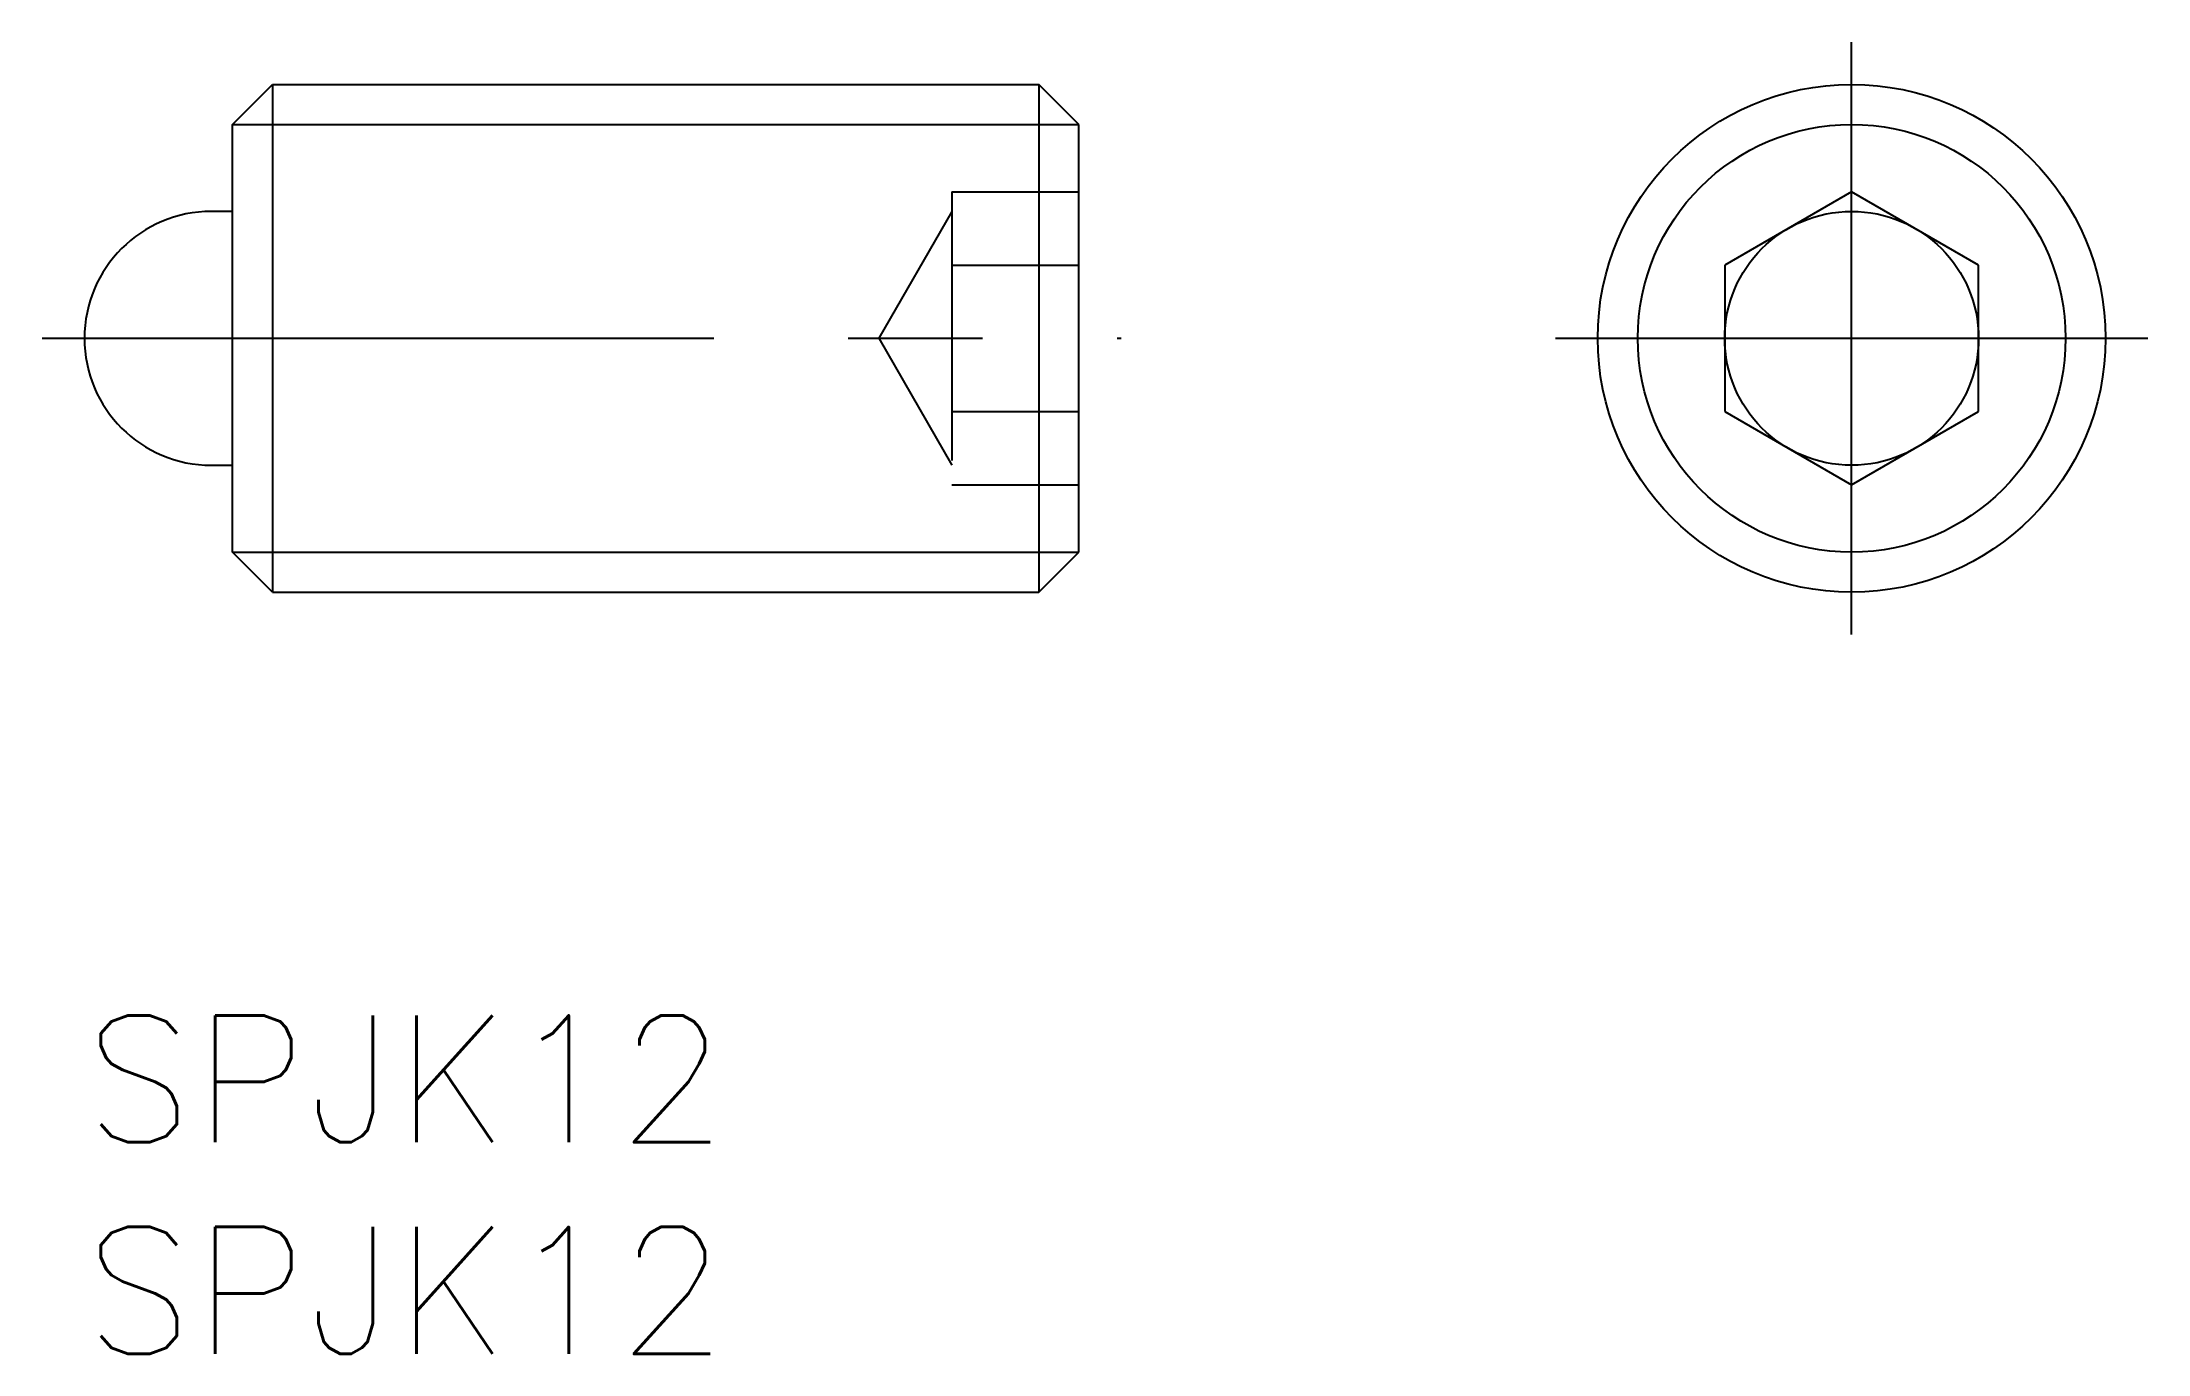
# Model space of a CAD drawing. Extents: x -1 to 48.8, y -8 to 23.
import ezdxf

# ---------------------------------------------------------------- set-up
doc = ezdxf.new("R2010")
doc.units = 0
doc.header["$LTSCALE"] = 0.5
doc.linetypes.add('CENTER', pattern=[50.8, 31.75, -6.35, 6.35, -6.35])
doc.linetypes.add('DASHED', pattern=[19.05, 12.7, -6.35])
for name, color, linetype in [('MSM_CENTER', 1, 'CENTER'), ('MSM_CONTINUOUS', 7, 'CONTINUOUS'), ('MSM_DASHED', 4, 'DASHED'), ('MSM_NARROW', 5, 'CONTINUOUS'), ('MSM_PART_NUMBER', 7, 'CONTINUOUS')]:
    doc.layers.add(name, color=color, linetype=linetype)
doc.styles.get("Standard").update_dxf_attribs({"font": 'txt.shx', "height": 3, "bigfont": 'bigfont.shx'})

# ---------------------------------------------------------------- blocks, each defined once
blk = doc.blocks.new('*U9')
at = {"layer": 'MSM_PART_NUMBER'}
blk.add_text('SPJK12', height=3, dxfattribs=at).set_placement((0, -3))
blk = doc.blocks.new('*U10')
at = {"layer": 'MSM_PART_NUMBER'}
blk.add_text('SPJK12', height=3, dxfattribs=at).set_placement((0, -8))

msp = doc.modelspace()

# ---------------------------------------------------------------- linework, layer by layer
at = {"layer": 'MSM_CENTER'}
for p, q in [((41.759, 9), (41.759, 23)), ((-1, 16), (24.5, 16)), ((34.759, 16), (48.759, 16))]:
    msp.add_line(p, q, dxfattribs=at)
at = {"layer": 'MSM_CONTINUOUS'}
for p, q in [((3.5, 21.053), (4.447, 22)), ((4.447, 22), (4.447, 10)), ((4.447, 22), (22.553, 22)), ((22.553, 22), (22.553, 10)), ((23.5, 21.053), (22.553, 22)), ((3.5, 10.947), (3.5, 21.053)), ((23.5, 10.947), (23.5, 21.053)), ((41.759, 19.464), (38.759, 17.732)), ((44.759, 17.732), (41.759, 19.464)), ((3.5, 19), (3, 19)), ((38.759, 17.732), (38.759, 14.268)), ((44.759, 14.268), (44.759, 17.732)), ((38.759, 14.268), (41.759, 12.536)), ((41.759, 12.536), (44.759, 14.268)), ((3, 13), (3.5, 13)), ((4.447, 10), (3.5, 10.947)), ((22.553, 10), (23.5, 10.947)), ((4.447, 10), (22.553, 10))]:
    msp.add_line(p, q, dxfattribs=at)
for radius in [6, 3]:
    msp.add_circle((41.759, 16), radius, dxfattribs=at)
msp.add_arc((3, 16), 3, 90, 270, dxfattribs=at)
at = {"layer": 'MSM_DASHED'}
for p, q in [((20.5, 19.464), (23.5, 19.464)), ((20.5, 19.464), (20.5, 12.536)), ((20.5, 19), (18.768, 16)), ((20.5, 17.732), (23.5, 17.732)), ((18.768, 16), (20.5, 13)), ((20.5, 14.268), (23.5, 14.268)), ((20.5, 12.536), (23.5, 12.536))]:
    msp.add_line(p, q, dxfattribs=at)
at = {"layer": 'MSM_NARROW'}
for p, q in [((3.5, 21.053), (23.5, 21.053)), ((3.5, 10.947), (23.5, 10.947))]:
    msp.add_line(p, q, dxfattribs=at)
msp.add_circle((41.759, 16), 5.053, dxfattribs=at)

# ---------------------------------------------------------------- block references
at = {"layer": 'MSM_CONTINUOUS'}
for name in ['*U9', '*U10']:
    msp.add_blockref(name, (0, 0), dxfattribs=at)

doc.saveas('drawing.dxf')
